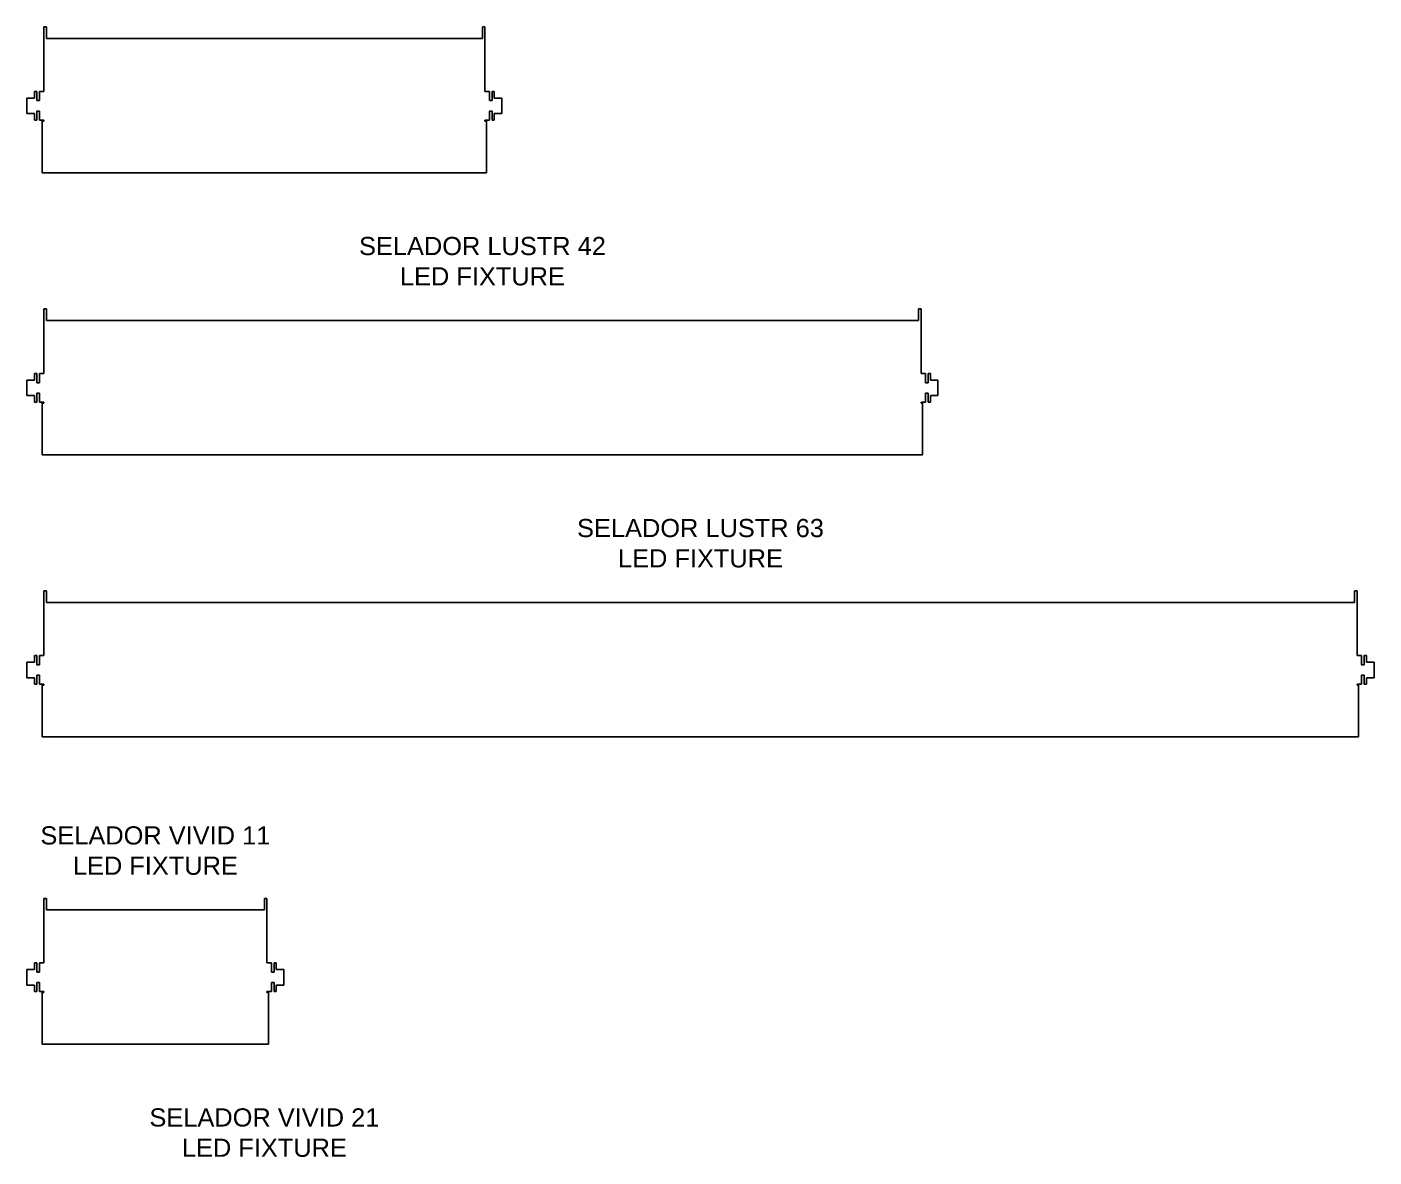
# Model space of a CAD drawing. Header units: inches. Extents: x 0 to 310, y 0 to 246.
# Drawn here: x 212.4 to 277.2, y 132.5 to 187 of the extents above; entities that cross this region are included whole.
import ezdxf

# ---------------------------------------------------------------- set-up
doc = ezdxf.new("R2010")
doc.units = ezdxf.units.IN
doc.header["$MEASUREMENT"] = 0
doc.layers.add('OBJECT', color=7, linetype='Continuous')
doc.layers.add('TEXT', color=1, linetype='Continuous')
doc.styles.add('ARIAL', font='arial.ttf')

msp = doc.modelspace()

# ---------------------------------------------------------------- linework, layer by layer
for p, q in [((213.182, 182.467), (213.182, 182.419)), ((234.422, 182.467), (234.422, 182.419)), ((213.182, 168.883), (213.182, 168.836)), ((255.422, 168.883), (255.422, 168.836)), ((213.182, 155.3), (213.182, 155.252)), ((276.422, 155.3), (276.422, 155.252)), ((213.182, 140.495), (213.182, 140.448)), ((223.922, 140.495), (223.922, 140.448))]:
    msp.add_line(p, q)
at = {"layer": 'OBJECT', "linetype": 'Continuous'}
for p, q in [((213.182, 186.954), (213.182, 183.842)), ((213.182, 186.954), (213.302, 186.954)), ((213.302, 186.954), (213.302, 186.399)), ((234.302, 186.954), (234.302, 186.399)), ((234.422, 186.954), (234.302, 186.954)), ((234.422, 183.842), (234.422, 186.954)), ((213.302, 186.399), (234.302, 186.399)), ((213.182, 183.842), (213.182, 185.704)), ((212.839, 183.842), (212.73, 183.842)), ((212.73, 183.53), (212.73, 183.842)), ((212.839, 183.404), (212.839, 183.842)), ((213.073, 183.842), (212.964, 183.842)), ((212.964, 183.404), (212.964, 183.842)), ((213.182, 183.842), (213.073, 183.842)), ((234.422, 183.842), (234.531, 183.842)), ((234.531, 183.842), (234.64, 183.842)), ((234.64, 183.404), (234.64, 183.842)), ((234.765, 183.842), (234.874, 183.842)), ((234.765, 183.404), (234.765, 183.842)), ((234.874, 183.53), (234.874, 183.842)), ((212.73, 183.53), (212.366, 183.53)), ((212.366, 183.53), (212.366, 182.78)), ((212.964, 183.404), (212.839, 183.404)), ((234.64, 183.404), (234.765, 183.404)), ((234.874, 183.53), (235.238, 183.53)), ((235.238, 183.53), (235.238, 182.78)), ((212.73, 182.78), (212.366, 182.78)), ((212.73, 182.467), (212.73, 182.78)), ((212.73, 182.467), (212.839, 182.467)), ((212.839, 182.904), (212.964, 182.904)), ((212.839, 182.467), (212.839, 182.904)), ((212.964, 182.467), (212.964, 182.904)), ((212.964, 182.467), (213.073, 182.467)), ((213.073, 182.467), (213.182, 182.467)), ((213.107, 182.419), (213.182, 182.419)), ((213.107, 182.283), (213.107, 182.419)), ((234.531, 182.467), (234.422, 182.467)), ((234.497, 182.419), (234.422, 182.419)), ((234.497, 182.283), (234.497, 182.419)), ((234.64, 182.467), (234.531, 182.467)), ((234.765, 182.904), (234.64, 182.904)), ((234.64, 182.467), (234.64, 182.904)), ((234.765, 182.467), (234.765, 182.904)), ((234.874, 182.467), (234.765, 182.467)), ((234.874, 182.78), (235.238, 182.78)), ((234.874, 182.467), (234.874, 182.78)), ((213.107, 179.931), (213.107, 182.283)), ((234.497, 179.931), (234.497, 182.283)), ((213.107, 179.931), (234.497, 179.931)), ((213.182, 173.371), (213.182, 170.258)), ((213.182, 173.371), (213.302, 173.371)), ((213.302, 173.371), (213.302, 172.815)), ((255.302, 173.371), (255.302, 172.815)), ((255.422, 173.371), (255.302, 173.371)), ((255.422, 170.258), (255.422, 173.371)), ((213.302, 172.815), (255.302, 172.815)), ((213.182, 170.258), (213.182, 172.121)), ((212.839, 170.258), (212.73, 170.258)), ((212.73, 169.946), (212.73, 170.258)), ((212.839, 169.821), (212.839, 170.258)), ((213.073, 170.258), (212.964, 170.258)), ((212.964, 169.821), (212.964, 170.258)), ((213.182, 170.258), (213.073, 170.258)), ((255.422, 170.258), (255.531, 170.258)), ((255.531, 170.258), (255.64, 170.258)), ((255.64, 169.821), (255.64, 170.258)), ((255.765, 170.258), (255.874, 170.258)), ((255.765, 169.821), (255.765, 170.258)), ((255.874, 169.946), (255.874, 170.258)), ((212.73, 169.946), (212.366, 169.946)), ((212.366, 169.946), (212.366, 169.196)), ((212.964, 169.821), (212.839, 169.821)), ((212.839, 169.321), (212.964, 169.321)), ((212.839, 168.883), (212.839, 169.321)), ((212.964, 168.883), (212.964, 169.321)), ((255.64, 169.821), (255.765, 169.821)), ((255.765, 169.321), (255.64, 169.321)), ((255.64, 168.883), (255.64, 169.321)), ((255.765, 168.883), (255.765, 169.321)), ((255.874, 169.946), (256.238, 169.946)), ((256.238, 169.946), (256.238, 169.196)), ((212.73, 169.196), (212.366, 169.196)), ((212.73, 168.883), (212.73, 169.196)), ((212.73, 168.883), (212.839, 168.883)), ((212.964, 168.883), (213.073, 168.883)), ((213.073, 168.883), (213.182, 168.883)), ((213.107, 168.836), (213.182, 168.836)), ((213.107, 168.699), (213.107, 168.836)), ((213.107, 166.347), (213.107, 168.699)), ((255.531, 168.883), (255.422, 168.883)), ((255.497, 168.836), (255.422, 168.836)), ((255.497, 168.699), (255.497, 168.836)), ((255.497, 166.347), (255.497, 168.699)), ((255.64, 168.883), (255.531, 168.883)), ((255.874, 168.883), (255.765, 168.883)), ((255.874, 169.196), (256.238, 169.196)), ((255.874, 168.883), (255.874, 169.196)), ((213.107, 166.347), (255.497, 166.347)), ((213.182, 159.787), (213.182, 156.675)), ((213.182, 159.787), (213.302, 159.787)), ((213.302, 159.787), (213.302, 159.231)), ((276.302, 159.787), (276.302, 159.231)), ((276.422, 159.787), (276.302, 159.787)), ((276.422, 156.675), (276.422, 159.787)), ((213.302, 159.231), (276.302, 159.231)), ((213.182, 156.675), (213.182, 158.537)), ((212.73, 156.362), (212.366, 156.362)), ((212.366, 156.362), (212.366, 155.612)), ((212.839, 156.675), (212.73, 156.675)), ((212.73, 156.362), (212.73, 156.675)), ((212.839, 156.237), (212.839, 156.675)), ((213.073, 156.675), (212.964, 156.675)), ((212.964, 156.237), (212.964, 156.675)), ((213.182, 156.675), (213.073, 156.675)), ((276.422, 156.675), (276.531, 156.675)), ((276.531, 156.675), (276.64, 156.675)), ((276.64, 156.237), (276.64, 156.675)), ((276.765, 156.675), (276.874, 156.675)), ((276.765, 156.237), (276.765, 156.675)), ((276.874, 156.362), (276.874, 156.675)), ((276.874, 156.362), (277.238, 156.362)), ((277.238, 156.362), (277.238, 155.612)), ((212.964, 156.237), (212.839, 156.237)), ((212.839, 155.737), (212.964, 155.737)), ((212.839, 155.3), (212.839, 155.737)), ((212.964, 155.3), (212.964, 155.737)), ((276.64, 156.237), (276.765, 156.237)), ((276.765, 155.737), (276.64, 155.737)), ((276.64, 155.3), (276.64, 155.737)), ((276.765, 155.3), (276.765, 155.737)), ((212.73, 155.612), (212.366, 155.612)), ((212.73, 155.3), (212.73, 155.612)), ((212.73, 155.3), (212.839, 155.3)), ((212.964, 155.3), (213.073, 155.3)), ((213.073, 155.3), (213.182, 155.3)), ((213.107, 155.252), (213.182, 155.252)), ((213.107, 155.116), (213.107, 155.252)), ((213.107, 152.764), (213.107, 155.116)), ((276.531, 155.3), (276.422, 155.3)), ((276.497, 155.252), (276.422, 155.252)), ((276.497, 155.116), (276.497, 155.252)), ((276.497, 152.764), (276.497, 155.116)), ((276.64, 155.3), (276.531, 155.3)), ((276.874, 155.3), (276.765, 155.3)), ((276.874, 155.612), (277.238, 155.612)), ((276.874, 155.3), (276.874, 155.612)), ((213.107, 152.764), (276.497, 152.764)), ((213.182, 144.983), (213.182, 141.87)), ((213.182, 144.983), (213.302, 144.983)), ((213.302, 144.983), (213.302, 144.427)), ((223.802, 144.983), (223.802, 144.427)), ((223.922, 144.983), (223.802, 144.983)), ((223.922, 141.87), (223.922, 144.983)), ((213.302, 144.427), (223.802, 144.427)), ((213.182, 141.87), (213.182, 143.733)), ((212.73, 141.558), (212.366, 141.558)), ((212.366, 141.558), (212.366, 140.808)), ((212.839, 141.87), (212.73, 141.87)), ((212.73, 141.558), (212.73, 141.87)), ((212.839, 141.433), (212.839, 141.87)), ((212.964, 141.433), (212.839, 141.433)), ((213.073, 141.87), (212.964, 141.87)), ((212.964, 141.433), (212.964, 141.87)), ((213.182, 141.87), (213.073, 141.87)), ((223.922, 141.87), (224.031, 141.87)), ((224.031, 141.87), (224.14, 141.87)), ((224.14, 141.433), (224.14, 141.87)), ((224.14, 141.433), (224.265, 141.433)), ((224.265, 141.87), (224.374, 141.87)), ((224.265, 141.433), (224.265, 141.87)), ((224.374, 141.558), (224.374, 141.87)), ((224.374, 141.558), (224.738, 141.558)), ((224.738, 141.558), (224.738, 140.808)), ((212.73, 140.808), (212.366, 140.808)), ((212.73, 140.495), (212.73, 140.808)), ((212.839, 140.933), (212.964, 140.933)), ((212.839, 140.495), (212.839, 140.933)), ((212.964, 140.495), (212.964, 140.933)), ((224.265, 140.933), (224.14, 140.933)), ((224.14, 140.495), (224.14, 140.933)), ((224.265, 140.495), (224.265, 140.933)), ((224.374, 140.808), (224.738, 140.808)), ((224.374, 140.495), (224.374, 140.808)), ((212.73, 140.495), (212.839, 140.495)), ((212.964, 140.495), (213.073, 140.495)), ((213.073, 140.495), (213.182, 140.495)), ((213.107, 140.448), (213.182, 140.448)), ((213.107, 140.312), (213.107, 140.448)), ((213.107, 137.96), (213.107, 140.312)), ((224.031, 140.495), (223.922, 140.495)), ((223.997, 140.448), (223.922, 140.448)), ((223.997, 140.312), (223.997, 140.448)), ((223.997, 137.96), (223.997, 140.312)), ((224.14, 140.495), (224.031, 140.495)), ((224.374, 140.495), (224.265, 140.495)), ((213.107, 137.96), (223.997, 137.96))]:
    msp.add_line(p, q, dxfattribs=at)

# ---------------------------------------------------------------- texts
at = {"layer": 'TEXT', "char_height": 0.875, "width": 20.15864, "attachment_point": 2, "style": 'ARIAL'}
for s, insert in [('SELADOR LUSTR 42\\PLED FIXTURE', (234.302, 176.84)), ('SELADOR LUSTR 63\\PLED FIXTURE', (244.802, 163.257)), ('SELADOR VIVID 11\\PLED FIXTURE', (218.552, 148.453)), ('SELADOR VIVID 21\\PLED FIXTURE', (223.802, 134.869))]:
    msp.add_mtext(s, dxfattribs=dict(at, insert=insert))

doc.saveas('drawing.dxf')
